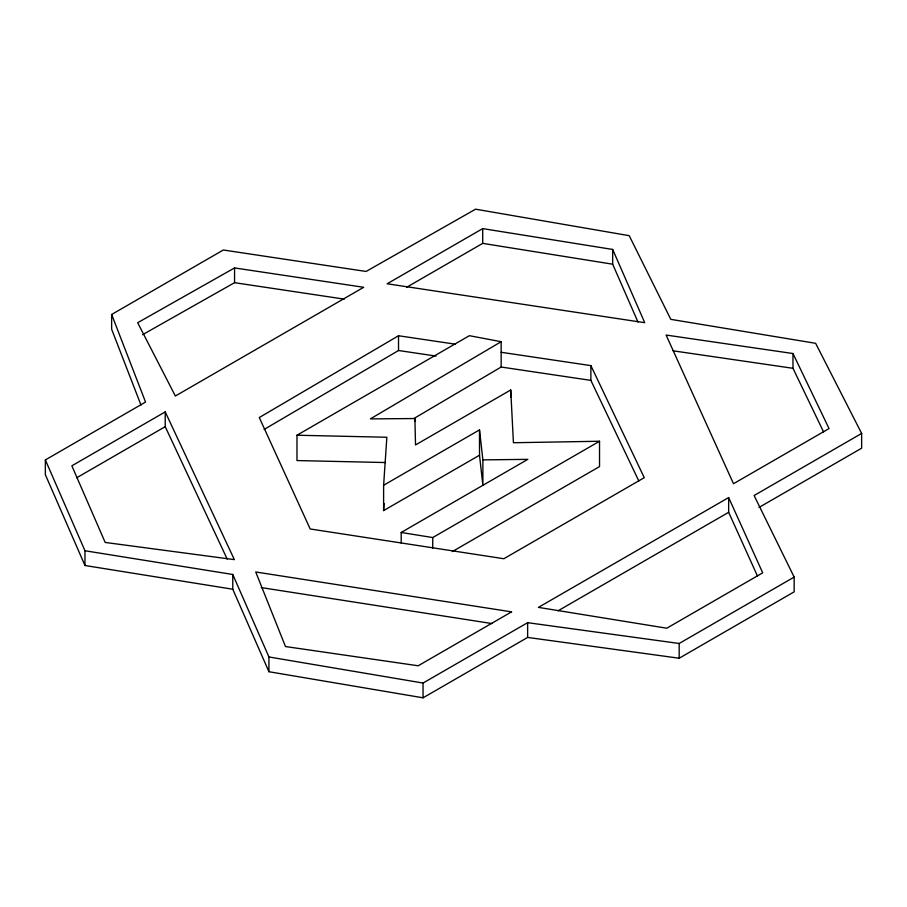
<?xml version="1.0" encoding="UTF-8"?>
<svg xmlns="http://www.w3.org/2000/svg" width="907" height="907" viewBox="0 0 907 907"><rect width="100%" height="100%" fill="white"/><g stroke="black" fill="none" stroke-linecap="round" stroke-linejoin="round"><path stroke-width="1.36" d="M383.616 485.256L479.508 429.895L479.508 455.223L383.616 510.584L383.616 485.256L386.858 437.253L296.974 435.224L296.974 460.563L385.452 462.547M383.616 510.584L384.092 503.532M413.966 418.49L501.152 367.029L501.152 341.701L370.385 418.887L414.907 418.546L415.519 444.952L510.72 389.987L513.43 442.729L599.527 441.255L599.527 466.595L452.355 551.558M455.484 344.207L398.524 335.749L259.277 417.549L310.183 528.974L503.839 558.735L644.265 477.672L590.876 365.623L501.152 352.279M264.164 429.43L398.524 350.51L436.04 356.077M140.993 405.066L111.64 329.23L111.64 314.48L223.315 250.003L366.099 271.454L475.574 209.188L629.209 235.673L670.806 319.355L815.631 343.311L861.65 433.433L861.65 448.183L758.989 507.455M861.65 433.433L754.102 495.528L794.158 577.09L794.158 591.84L679.173 658.233L527.636 637.428L423.047 697.812L268.937 671.724L232.77 589.233L84.963 565.503L45.35 474.678L45.35 459.928L145.551 402.073L111.64 314.48M165.221 411.903L71.857 465.813L105.178 542.443L234.357 559.63L165.221 411.903L165.221 426.664L227.204 559.109M482.705 228.609L387.164 283.778L644.741 322.699L612.678 249.448L482.705 228.609L482.705 243.371L406.755 287.213M76.71 477.762L165.221 426.664M296.974 435.224L469.373 335.692L501.152 341.701M401.189 543.055L401.189 532.477L527.829 459.35L482.887 459.883L479.508 429.895M401.189 532.477L432.73 537.556L599.527 441.255M728.661 497.558L538.429 607.384L666.792 628.211L762.696 572.839L728.661 497.558L728.661 512.308L757.504 576.104M45.35 459.928L84.963 550.753L232.77 574.482L268.937 656.974L423.047 683.05L527.636 622.678L679.173 643.482L794.158 577.09M558.066 610.796L728.661 512.308M234.562 267.928L137.671 322.722L175.368 396.019L363.684 287.292L234.562 267.928L234.562 282.678L142.58 334.694M792.979 353.537L666.112 335.046L733.502 483.726L829.043 428.569L792.979 353.537L792.979 368.299L823.545 431.879M673.085 350.816L792.979 368.299M234.562 282.678L344.252 299.129M501.152 367.029L590.876 380.373L638.8 480.959M261.329 587.6L491.991 623.562M482.705 243.371L612.678 264.198L637.984 322.03M479.508 455.223L482.887 485.222L482.887 459.883M679.173 643.482L679.173 658.233M612.678 249.448L612.678 264.198M590.876 365.623L590.876 380.373M527.636 622.678L527.636 637.428M510.72 389.987L510.72 397.028M432.73 537.556L432.73 548.134M423.047 683.05L423.047 697.812M414.907 418.546L414.907 421.358M398.524 335.749L398.524 350.51M268.937 656.974L268.937 671.724M232.77 574.482L232.77 589.233M84.963 550.753L84.963 565.503M511.571 611.862L418.195 665.772L285.478 646.544L255.729 571.977L511.571 611.862"/></g></svg>
